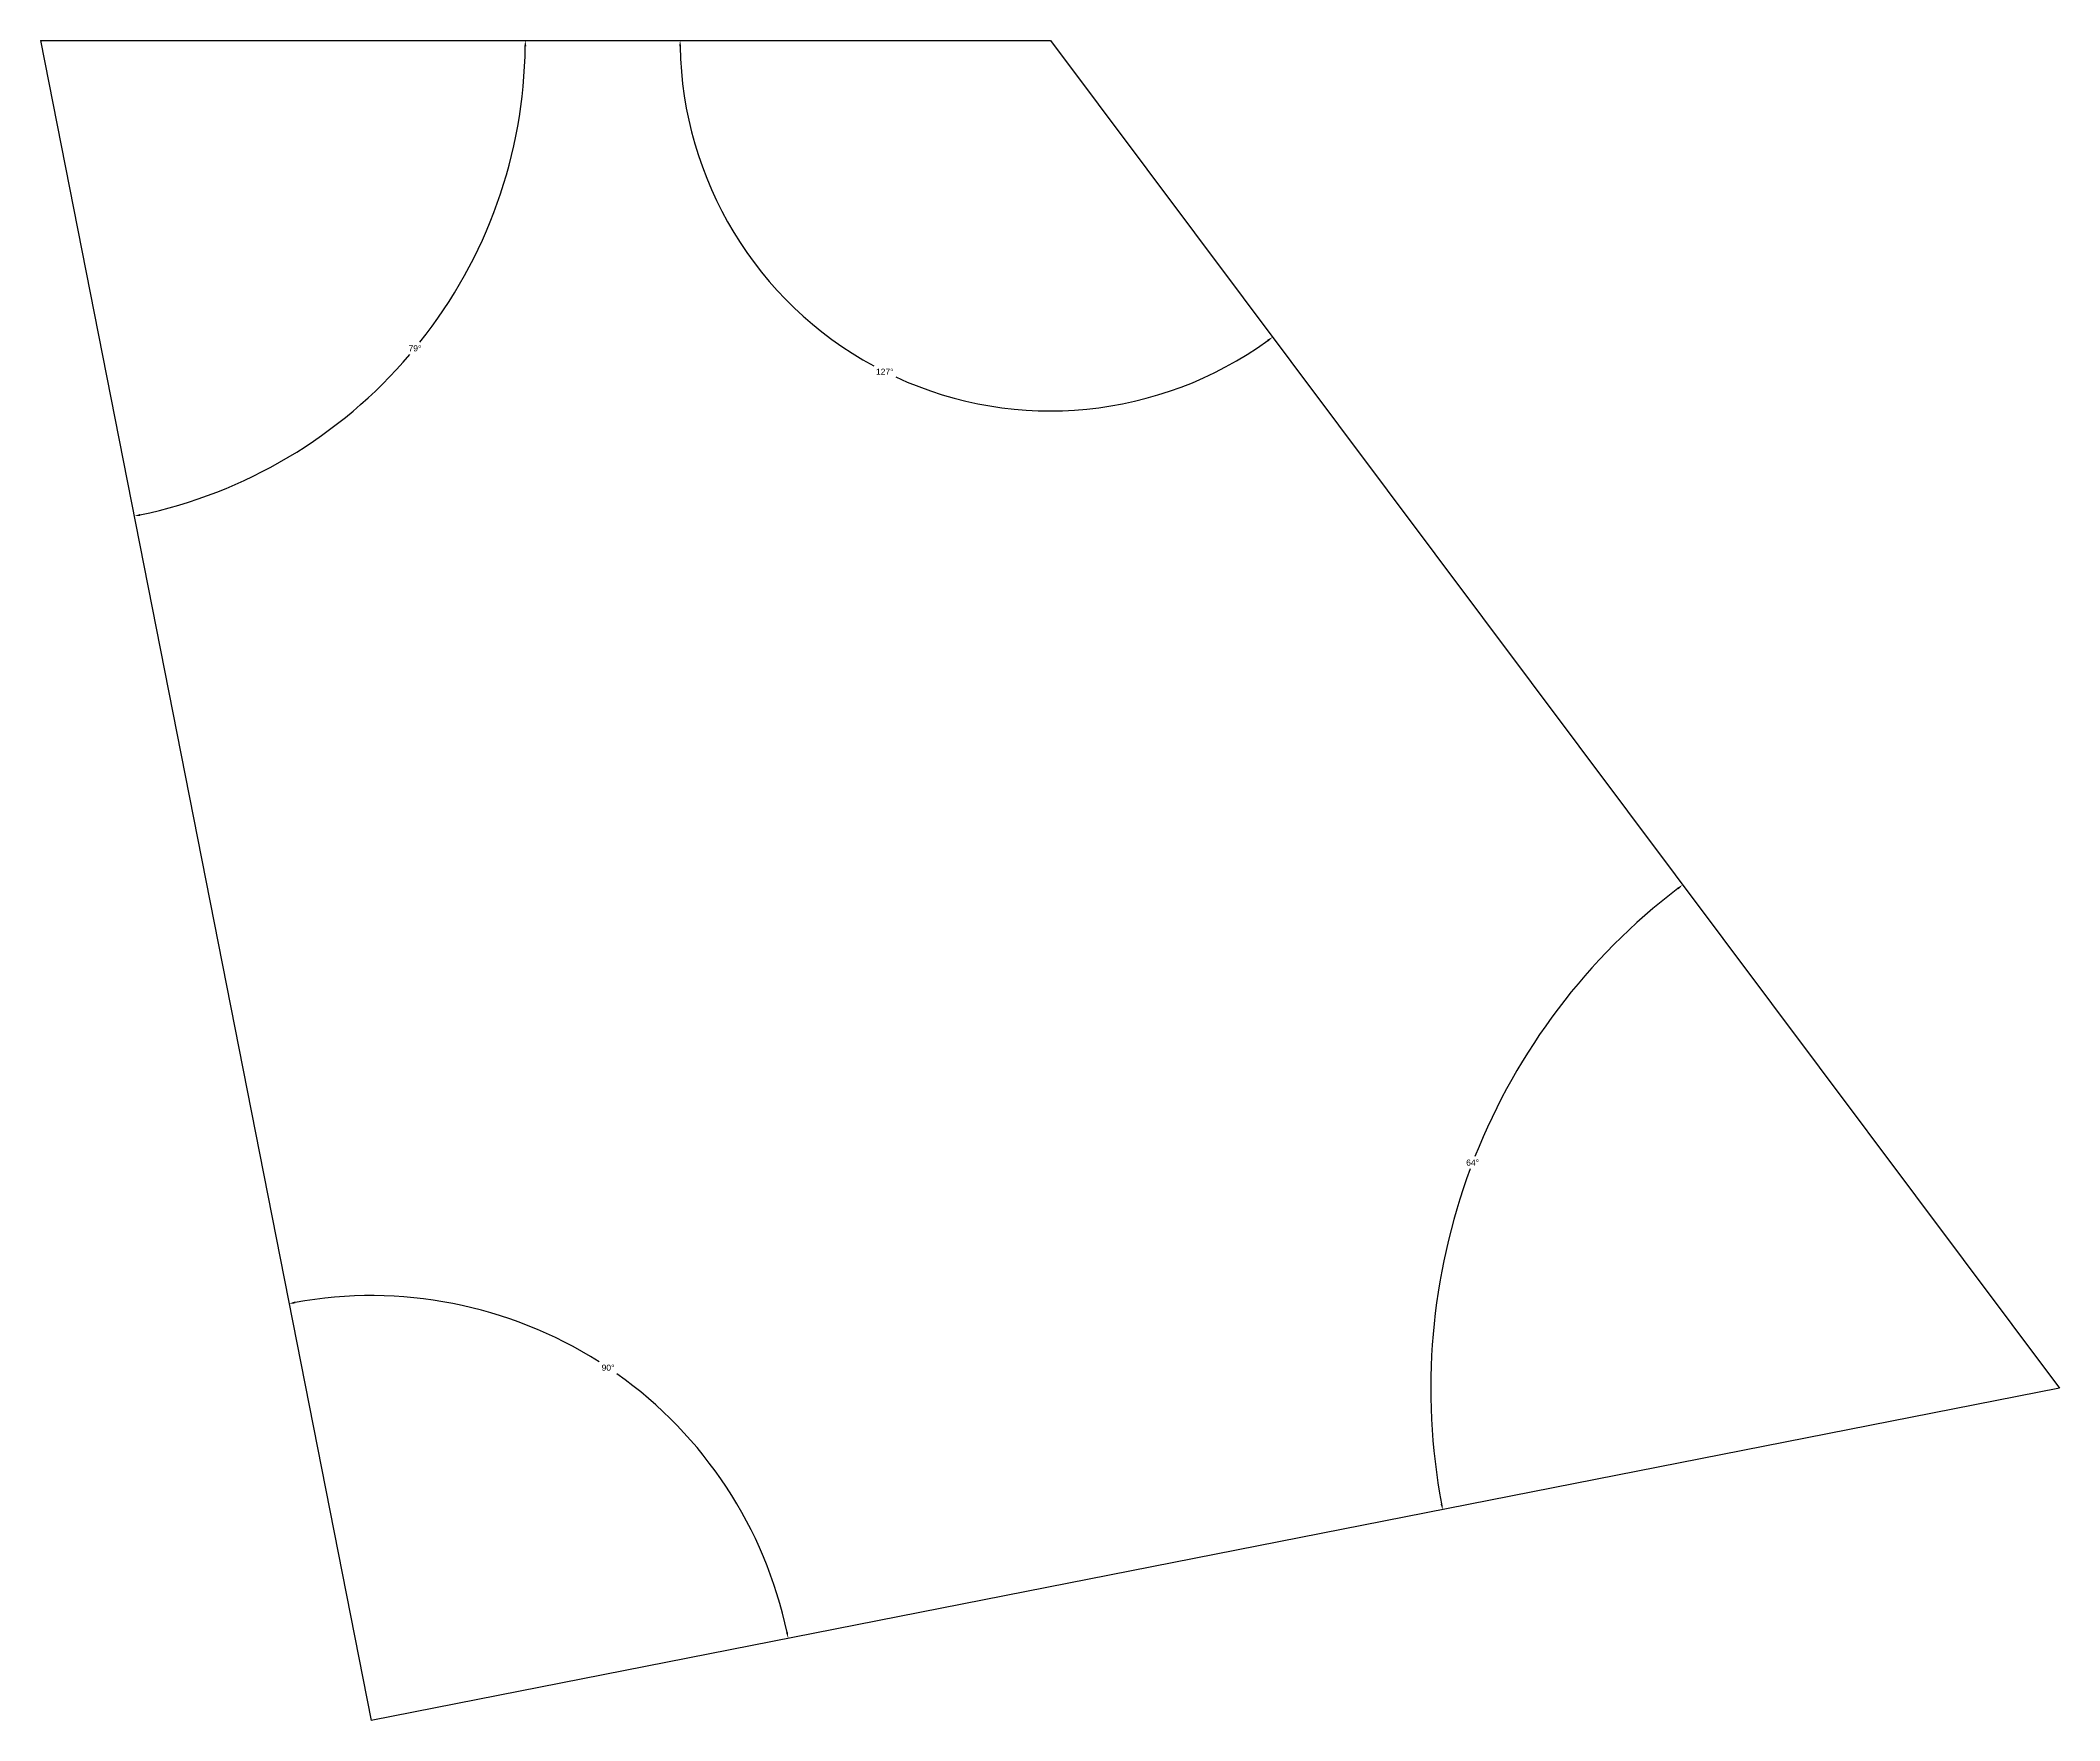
# Model space of a CAD drawing. Header units: inches. Extents: x 15.9 to 75.9, y 8.6 to 58.5.
import ezdxf

# ---------------------------------------------------------------- set-up
doc = ezdxf.new("R2010")
doc.units = ezdxf.units.IN
doc.header["$MEASUREMENT"] = 0
doc.styles.get("Standard").update_dxf_attribs({"font": 'arial.ttf'})
doc.dimstyles.get("Standard").update_dxf_attribs({"dimtxt": 0.18, "dimasz": 0.18, "dimexe": 0.18, "dimexo": 0.0625, "dimgap": 0.09, "dimtad": 0, "dimtih": 1, "dimtoh": 1, "dimdec": 4, "dimzin": 0, "dimdsep": 46, "dimtxsty": 'Standard', "dimcen": 0.09, "dimadec": 0, "dimazin": 0, "dimtfac": 1, "dimtdec": 4, "dimtofl": 0, "dimtmove": 0, "dimatfit": 3, "dimfxl": 1, "dimtolj": 1, "dimtzin": 0, "dimarcsym": 0})

# ---------------------------------------------------------------- blocks, each defined once
blk = doc.blocks.new('*D5')
at = {"color": 0, "lineweight": -2, "transparency": 16777216}
for start, end in [(127.37, 158.37891), (159.57472, 190.58603)]:
    blk.add_arc((75.894, 18.48), 18.675, start, end, dxfattribs=at)
at = {"color": 0, "transparency": 16777216}
for points in [[(64.541, 33.346), (64.577, 33.298), (64.703, 33.43)], [(57.567, 15.055), (57.508, 15.044), (57.571, 14.873)]]:
    blk.add_solid(points, dxfattribs=at)
at = {"layer": 'Defpoints', "color": 0, "transparency": 16777216}
for p in [(45.93, 58.508), (60.013, 28.305), (75.894, 18.48), (75.894, 18.48), (25.755, 8.609)]:
    blk.add_point(p, dxfattribs=at)
at = {"color": 0, "transparency": 16777216, "insert": (58.462, 25.18), "char_height": 0.18, "attachment_point": 5}
blk.add_mtext('\\A1;64°', dxfattribs=at)
blk = doc.blocks.new('*D6')
at = {"color": 0, "lineweight": -2, "transparency": 16777216}
for start, end in [(180.93729, 241.48225), (245.30358, 305.88045)]:
    blk.add_arc((45.93, 58.508), 11.003, start, end, dxfattribs=at)
at = {"color": 0, "transparency": 16777216}
for points in [[(34.899, 58.328), (34.959, 58.328), (34.927, 58.508)], [(52.362, 49.617), (52.397, 49.568), (52.524, 49.699)]]:
    blk.add_solid(points, dxfattribs=at)
at = {"layer": 'Defpoints', "color": 0, "transparency": 16777216}
for p in [(15.93, 58.508), (45.93, 58.508), (45.93, 58.508), (37.788, 51.106), (75.894, 18.48)]:
    blk.add_point(p, dxfattribs=at)
at = {"color": 0, "transparency": 16777216, "insert": (41.005, 48.668), "char_height": 0.18, "attachment_point": 5}
blk.add_mtext('\\A1;127°', dxfattribs=at)
blk = doc.blocks.new('*D7')
at = {"color": 0, "lineweight": -2, "transparency": 16777216}
for start, end in [(321.4999, 359.28389), (281.8544, 319.62578)]:
    blk.add_arc((15.93, 58.508), 14.402, start, end, dxfattribs=at)
at = {"color": 0, "transparency": 16777216}
for points in [[(30.301, 58.328), (30.361, 58.328), (30.332, 58.508)], [(18.895, 44.384), (18.883, 44.442), (18.713, 44.377)]]:
    blk.add_solid(points, dxfattribs=at)
at = {"layer": 'Defpoints', "color": 0, "transparency": 16777216}
for p in [(15.93, 58.508), (15.93, 58.508), (45.93, 58.508), (24.683, 47.071), (25.755, 8.609)]:
    blk.add_point(p, dxfattribs=at)
at = {"color": 0, "transparency": 16777216, "insert": (27.054, 49.36), "char_height": 0.18, "attachment_point": 5}
blk.add_mtext('\\A1;79°', dxfattribs=at)
blk = doc.blocks.new('*D8')
at = {"color": 0, "lineweight": -2, "transparency": 16777216}
for start, end in [(57.58334, 100.32122), (11.95535, 54.68375)]:
    blk.add_arc((25.755, 8.609), 12.622, start, end, dxfattribs=at)
at = {"color": 0, "transparency": 16777216}
for points in [[(23.499, 20.997), (23.488, 21.056), (23.316, 20.993)], [(38.133, 11.229), (38.074, 11.217), (38.139, 11.047)]]:
    blk.add_solid(points, dxfattribs=at)
at = {"layer": 'Defpoints', "color": 0, "transparency": 16777216}
for p in [(15.93, 58.508), (75.894, 18.48), (35.261, 16.913), (25.755, 8.609), (25.755, 8.609)]:
    blk.add_point(p, dxfattribs=at)
at = {"color": 0, "transparency": 16777216, "insert": (32.788, 19.09), "char_height": 0.18, "attachment_point": 5}
blk.add_mtext('\\A1;90°', dxfattribs=at)

msp = doc.modelspace()

# ---------------------------------------------------------------- linework, layer by layer
for p, q in [((15.93042, 58.50775), (45.93042, 58.50775)), ((15.93042, 58.50775), (25.75484, 8.60875)), ((45.93042, 58.50775), (75.894, 18.48046)), ((75.894, 18.48046), (25.75484, 8.60875))]:
    msp.add_line(p, q)

# ---------------------------------------------------------------- dimensions: what is measured, and where the dimension line sits
for base, line1, line2, picture, middle in [((37.78843, 51.10623), ((45.93042, 58.50775), (75.894, 18.48046)), ((15.93042, 58.50775), (45.93042, 58.50775)), '*D6', (41.00508, 48.66826)), ((24.68284, 47.07062), ((15.93042, 58.50775), (25.75484, 8.60875)), ((15.93042, 58.50775), (45.93042, 58.50775)), '*D7', (27.05427, 49.36048)), ((35.26108, 16.91276), ((15.93042, 58.50775), (25.75484, 8.60875)), ((75.894, 18.48046), (25.75484, 8.60875)), '*D8', (32.78793, 19.0902)), ((60.01255, 28.30516), ((75.894, 18.48046), (25.75484, 8.60875)), ((45.93042, 58.50775), (75.894, 18.48046)), '*D5', (58.46222, 25.17957))]:
    dim = msp.add_angular_dim_2l(base=base, line1=line1, line2=line2, dimstyle='Standard')
    dim.commit()
    dim.dimension.update_dxf_attribs({"geometry": picture, "text_midpoint": middle})

doc.saveas('drawing.dxf')
